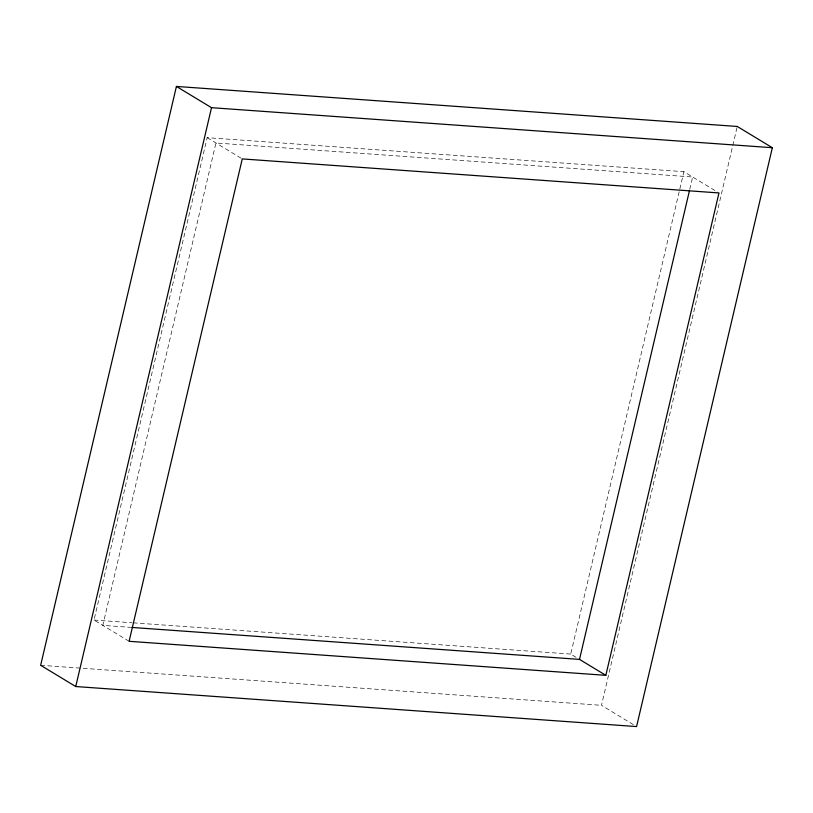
<?xml version="1.0" encoding="UTF-8"?>
<svg xmlns="http://www.w3.org/2000/svg" width="813" height="813" viewBox="0 0 813 813"><rect width="100%" height="100%" fill="white"/><g stroke="black" fill="none" stroke-linecap="round" stroke-linejoin="round"><path stroke-width="0.61" stroke-dasharray="4.07 3.05" d="M129.115 641.305L94.023 620.055L207.173 137.671L683.885 171.695L717.909 192.305M576.061 657.3L570.736 654.079L679.536 190.201M679.831 188.972L683.885 171.695M689.759 189.348L692.656 177.01L215.943 142.986L102.804 625.37L130.619 627.351M633.388 724.637L601.488 705.318L736.964 127.692M94.023 620.055L131.96 622.758M133.23 622.849L570.736 654.079M40.65 665.288L601.488 705.318M207.173 137.671L241.197 158.281"/><path stroke-width="1.22" d="M176.421 86.432L40.65 665.288L75.741 686.538L636.579 726.568L772.35 147.712L737.259 126.462L176.421 86.432L211.512 107.682L772.35 147.712M75.741 686.538L211.512 107.682M689.475 190.577L579.517 659.394L131.879 627.443M605.827 675.329L718.977 192.945L242.264 158.921L129.115 641.305L605.827 675.329L579.242 659.231"/></g></svg>
